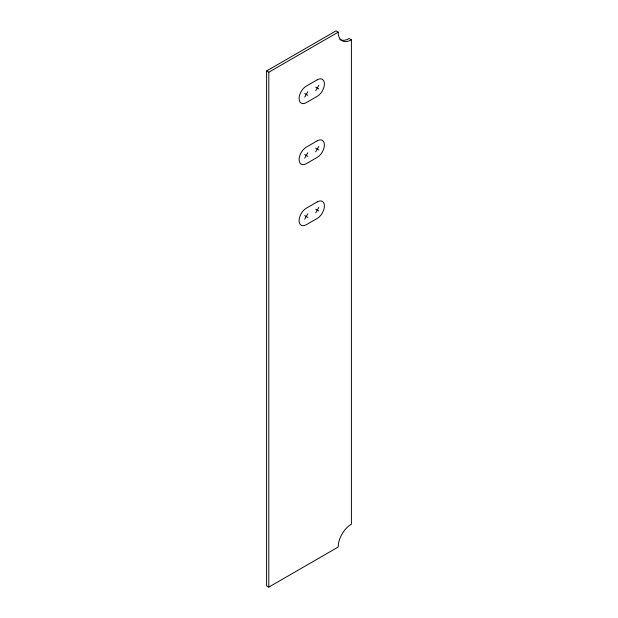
<?xml version="1.0" encoding="UTF-8"?>
<svg xmlns="http://www.w3.org/2000/svg" width="618" height="618" viewBox="0 0 618 618"><rect width="100%" height="100%" fill="white"/><g stroke="black" fill="none" stroke-linecap="round" stroke-linejoin="round"><path stroke-width="0.93" d="M304.689 97.103L307.803 91.711M315.705 90.746L318.818 85.354M304.689 158.146L307.803 152.746M315.705 151.789L318.818 146.389M304.689 219.181L307.803 213.789M315.705 212.824L318.818 207.432M266.597 70.954L335.983 30.9L338.185 32.175A18.687 10.792 -60 0 0 351.403 39.799L351.403 524.157A18.687 10.792 -60 0 0 338.185 547.046L268.807 587.1L266.597 585.825L266.597 70.954L268.807 72.229L338.185 32.175M351.403 39.799L349.193 38.532A18.687 10.792 -60 0 1 339.854 39.459M315.705 87.146L318.818 88.946M304.689 93.511L307.803 95.303M315.705 148.189L318.818 149.989M304.689 154.546L307.803 156.346M315.705 209.232L318.818 211.024M304.689 215.589L307.803 217.389M268.807 72.229L268.807 587.1M317.258 79.784L306.25 86.141A10.12 5.848 -60 0 0 299.089 98.54A10.12 5.848 -60 0 0 306.25 102.673L317.258 96.315A10.12 5.848 -60 0 0 324.419 83.917A10.12 5.848 -60 0 0 317.258 79.784M317.258 140.819L306.25 147.184A10.12 5.848 -60 0 0 299.089 159.583A10.12 5.848 -60 0 0 306.25 163.716L317.258 157.351A10.12 5.848 -60 0 0 324.419 144.952A10.12 5.848 -60 0 0 317.258 140.819M317.258 201.862L306.25 208.22A10.12 5.848 -60 0 0 299.089 220.618A10.12 5.848 -60 0 0 306.25 224.751L317.258 218.393A10.12 5.848 -60 0 0 324.419 205.995A10.12 5.848 -60 0 0 317.258 201.862"/></g></svg>
